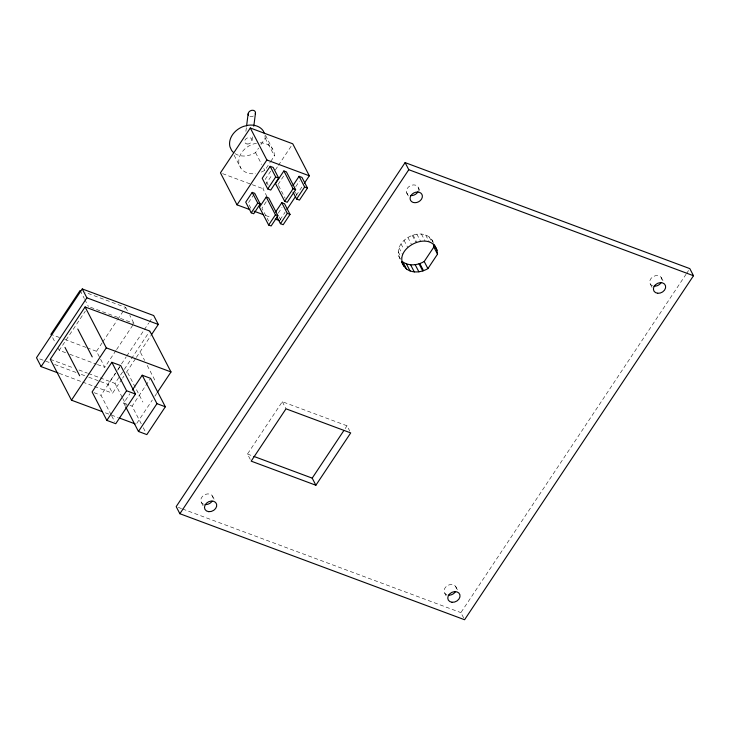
<?xml version="1.0" encoding="UTF-8"?>
<svg xmlns="http://www.w3.org/2000/svg" width="730" height="730" viewBox="0 0 730 730"><rect width="100%" height="100%" fill="white"/><g stroke="black" fill="none" stroke-linecap="round" stroke-linejoin="round"><path stroke-width="0.55" stroke-dasharray="3.65 2.74" d="M245.891 131.345L246.448 126.965M251.978 140.452L252.534 136.072M400.195 259.15C389.948 240.654 424.404 223.097 433.246 242.378M65.59 352.7L59.239 350.327L85.319 311.135M115.97 350.5L104.791 367.29L96.497 351.294L102.09 342.899M102.711 341.969L116.992 320.507M117.612 319.567L125.688 307.44L85.428 292.447M116.59 349.56L133.973 323.436L129.831 315.433M235.023 153.638A18.615 14.545 -27.4 0 0 246.567 155.864L251.202 154.724L255.573 152.625L258.584 148.108M260.984 144.494L265.2 138.171L264.899 135.26M121.946 379.08L112.539 393.214L107.94 384.327L115.459 373.021M117.968 369.252L126.117 357.007M126.746 356.058L143.673 330.626M144.303 329.677L148.692 323.089M149.312 322.14L152.451 317.431M111.17 414.877L101.005 395.268L117.037 371.178M117.658 370.247L120.742 365.611M122.22 397.357L114.984 383.396L119.957 375.923M120.578 374.992L123.689 370.32M124.31 369.38L149.805 331.064M122.576 378.14L123.826 376.251M126.336 372.482L135.743 358.357M136.364 357.408L150.791 335.745M261.285 172.079L264.789 170.4L270.2 162.27M270.803 161.367L274.407 155.946L274.015 152.059L265.273 134.785M254.104 194.189L248.191 203.077L251.211 208.889M270.721 171.112L265.209 179.397L268.22 185.21M267.043 196.662L262.9 188.659L264.762 185.858M265.382 184.918L272.226 174.643M275.338 169.971L277.82 166.23M278.44 165.299L292.128 144.741M125.232 405.971L123.708 403.033L129.876 393.762M266.249 201.681L261.924 208.187L268.576 221.017M278.021 184.498L284.016 175.492M141.246 423.811L132.093 406.154L150.599 378.341M136.793 423.345L152.342 399.985M154.833 396.244L156.695 393.443M278.285 213.114L282.026 207.484M295.778 186.652L299.482 181.086M280.101 219.721L285.083 212.248M296.271 195.421L302.494 186.077M250.253 459.371L247.488 454.033L282.318 401.701L347.024 425.8L349.789 431.129M345.153 428.601L347.024 425.8M463.659 617.954L460.895 612.625L686.027 274.307M686.665 273.358L688.554 270.52M256.467 143.253L252.781 144.157A18.615 14.545 -27.4 0 0 239.184 164.597L240.763 168.046A18.615 14.545 -27.4 0 0 255.774 173.64M222.577 173.64L251.23 184.316M252.288 184.708L262.9 188.659M265.684 215.514L270.994 217.494M90.538 307.266L133.973 323.436M59.422 337.488L50.945 334.331L55.088 342.334M64.715 339.459L85.903 347.352M86.961 347.745L96.497 351.294M69.834 354.278L96.314 364.142M97.373 364.535L104.791 367.29M50.279 359.306L73.611 367.993M78.922 369.964L87.408 373.13M88.467 373.523L99.07 377.474M100.138 377.866L114.984 383.396M39.703 358.914L50.361 362.883M54.622 364.471L77.015 372.811M81.285 374.399L87.682 376.78M88.741 377.182L99.408 381.151M100.475 381.544L107.94 384.327M59.23 373.358L81.623 381.699M82.691 382.1L93.349 386.07M94.416 386.462L112.539 393.214M123.708 403.033L128.954 404.986M130.004 405.378L132.093 406.154M94.079 392.685L101.005 395.268M247.488 454.033L252.799 456.013M105.412 412.824L118.141 417.569M178.321 507.405L181.514 508.591M182.582 508.992L460.895 612.625M661.307 277.5L663.141 281.05M650.384 284.198L652.228 287.757M418.445 187.747L419.823 190.411M406.647 192.747L408.946 197.191M429.204 236.912L431.968 242.251M425.645 234.978L429.331 242.086M421.429 234.02L425.115 241.137M416.848 234.12L420.535 241.228M413.043 235.051L416.73 242.168M412.213 235.261L415.899 242.369M407.833 237.359L411.519 244.477M404.018 240.289L407.696 247.397M401.016 243.838L403.781 249.176M399.036 247.771L402.723 254.879M398.215 251.813L401.445 258.037M398.607 255.701L400.733 259.871M295.431 192.337L296.937 195.248M265.2 138.171L274.407 155.946M278.531 185.484L285.193 198.323M255.573 152.625L261.723 164.469M263.767 168.42L264.789 170.4M279.17 216.956L281.178 220.834M234.111 155.216L240.763 168.046M455.675 586.491L457.518 590.05M444.752 593.198L446.139 595.862M282.318 401.701L286.005 408.818M125.688 307.44L127.759 311.436M140.507 352.48L144.64 360.456M147.223 365.438L156.001 382.374M212.384 495.898L214.684 500.342M201.462 502.596L203.305 506.155M127.668 372.665L142.907 402.066M80.127 290.476L84.278 298.479M84.799 299.473L88.421 306.472M143.281 427.725L145.817 432.635M122.74 398.352L126.354 405.332M111.681 415.863L114.729 421.748M58.199 348.329L59.239 350.327M431.859 239.705L433.164 242.543M203.606 504.229A6.415 5.019 -27.4 0 1 201.471 497.76A6.415 5.019 -27.4 0 1 209.291 494A6.415 5.019 -27.4 0 1 212.777 499.822M446.897 594.831A6.415 5.019 -27.4 0 1 444.771 588.362A6.415 5.019 -27.4 0 1 452.582 584.602A6.415 5.019 -27.4 0 1 456.077 590.415M652.529 285.832A6.415 5.019 -27.4 0 1 653.021 276.688A6.415 5.019 -27.4 0 1 661.982 280.028M418.518 190.448A6.415 5.019 -27.4 0 0 415.863 185.265L415.489 185.146A6.415 5.019 -27.4 0 0 407.367 188.322L407.148 188.678A6.415 5.019 -27.4 0 0 409.229 195.229M260.199 142.834A18.615 14.545 -27.4 0 1 272.436 148.61M253.383 116.015A3.851 3.011 -27.4 0 1 249.706 116.389M247.05 144.002A3.851 3.011 -27.4 0 0 251.932 139.64A3.851 3.011 -27.4 0 0 245.919 138.846A3.851 3.011 -27.4 0 0 247.05 144.002"/><path stroke-width="1.09" d="M246.594 125.87L248.136 113.825M253.803 126.217L255.482 113.077M417.943 191.817L417.724 192.182A6.415 5.019 -27.4 0 1 411.099 195.585M50.945 334.331L80.127 290.476M151.411 334.796L158.31 324.439L153.701 315.552L82.271 288.952L36.5 357.727L41.108 366.615L58.163 372.966M41.108 366.615L86.879 297.831L82.271 288.952M157.315 392.512L171.002 371.953L149.805 331.064L85.1 306.974L50.279 359.306L71.467 400.186L102.227 411.638M304.355 183.276L309.328 175.802L292.748 143.801L250.299 127.996L220.451 172.855L237.031 204.847L249.77 209.592M71.467 400.186L106.288 347.854L85.1 306.974M111.836 362.299L92.099 391.955L106.845 420.389L115.751 423.71L135.479 394.054L120.742 365.611L111.836 362.299L126.573 390.742L135.479 394.054M237.031 204.847L266.888 159.989L250.299 127.996M252.206 192.382L245.709 202.146L251.239 212.813L253.721 213.735L260.227 203.971L254.697 193.304L252.206 192.382L257.736 203.04L260.227 203.971M270.164 166.321L262.207 178.275L267.727 188.942L270.73 190.065L278.696 178.102L273.166 167.435L270.164 166.321L275.694 176.979L278.696 178.102M106.845 420.389L126.573 390.742M132.349 390.057L142.213 375.22L150.599 378.341L165.345 406.783L146.839 434.596L138.454 431.466L125.743 406.957M251.239 212.813L257.736 203.04M267.727 188.942L275.694 176.979M266.231 197.045L259.433 207.256L268.649 225.032L271.131 225.962L277.929 215.742L268.722 197.967L266.231 197.045L275.447 214.821L277.929 215.742M283.879 170.948L275.484 183.558L284.7 201.334L287.237 202.274L295.632 189.663L286.416 171.888L283.879 170.948L293.095 188.723L295.632 189.663M292.931 185.584L299.099 176.313L301.946 177.372L307.476 188.039L299.455 200.093L296.608 199.035L293.086 192.245M275.538 212.092L281.78 202.712L284.527 203.734L290.047 214.401L283.185 224.712L280.439 223.69L276.925 216.901M268.649 225.032L275.447 214.821M284.7 201.334L293.095 188.723M138.454 431.466L156.959 403.663L142.213 375.22M286.945 209.437L295.65 196.361M296.608 199.035L304.629 186.971L299.099 176.313M280.439 223.69L287.31 213.379L281.78 202.712M405.104 162.607L176.186 506.611L179.872 513.719L464.581 619.733L693.5 275.73L689.813 268.622L405.104 162.607L408.791 169.716L693.5 275.73M179.872 513.719L408.791 169.716M406.537 269.051C386.717 249.459 435.244 225.88 437.526 254.159L427.908 268.613C421.52 272.409 412.879 273.513 406.537 269.051L402.851 261.942C409.202 266.404 417.834 265.3 424.221 261.495L433.839 247.041L433.538 244.13M315.88 485.24L251.175 461.141L286.005 408.818L350.71 432.908L315.88 485.24L312.203 478.132L343.912 430.472M266.888 159.989L309.328 175.802M304.629 186.971L307.476 188.039M287.31 213.379L290.047 214.401M254.013 211.171L263.566 214.73M275.237 219.073L279.48 220.652M86.879 297.831L158.31 324.439M106.288 347.854L171.002 371.953M156.959 403.663L165.345 406.783M253.857 456.405L312.203 478.132M119.2 417.962L135.114 423.884M434.359 244.942L437.124 250.271M433.839 247.041L437.526 254.159M424.221 261.495L427.908 268.613M419.841 263.603L423.528 270.711M419.011 263.804L422.697 270.912M415.206 264.744L418.892 271.852M410.625 264.835L414.302 271.952M406.409 263.886L410.096 270.994M401.655 261.65L402.577 263.421M402.029 262.709L403.873 266.258M77.791 329.038L92.226 356.888M64.988 347.389L79.679 375.731M264.515 133.672L263.22 130.834A18.615 14.545 -27.4 0 0 248.209 125.241L243.574 126.381A18.615 14.545 -27.4 0 0 229.968 146.821L231.547 150.28A18.615 14.545 -27.4 0 0 233.454 152.442M212.092 501.172A6.415 5.019 -27.4 0 1 205.057 504.558M455.392 591.774A6.415 5.019 -27.4 0 1 448.357 595.16M661.015 282.775A6.415 5.019 -27.4 0 1 653.98 286.16M248.474 115.367A3.851 3.011 -27.4 0 1 251.64 110.34A3.851 3.011 -27.4 0 1 255.281 113.907M411.054 195.43L410.835 195.786A6.415 5.019 -27.4 0 0 412.915 202.347L413.29 202.465A6.415 5.019 -27.4 0 0 421.411 199.29L421.63 198.934A6.415 5.019 -27.4 0 0 419.549 192.373L419.175 192.255A6.415 5.019 -27.4 0 0 411.054 195.43M208.743 511.666A6.415 5.019 -27.4 0 0 216.609 504.193A6.415 5.019 -27.4 0 0 206.462 503.207A6.415 5.019 -27.4 0 0 208.743 511.666M452.043 602.268A6.415 5.019 -27.4 0 0 459.909 594.795A6.415 5.019 -27.4 0 0 449.762 593.8A6.415 5.019 -27.4 0 0 452.043 602.268M657.666 293.268A6.415 5.019 -27.4 0 0 665.532 285.795A6.415 5.019 -27.4 0 0 655.385 284.81A6.415 5.019 -27.4 0 0 657.666 293.268"/></g></svg>
